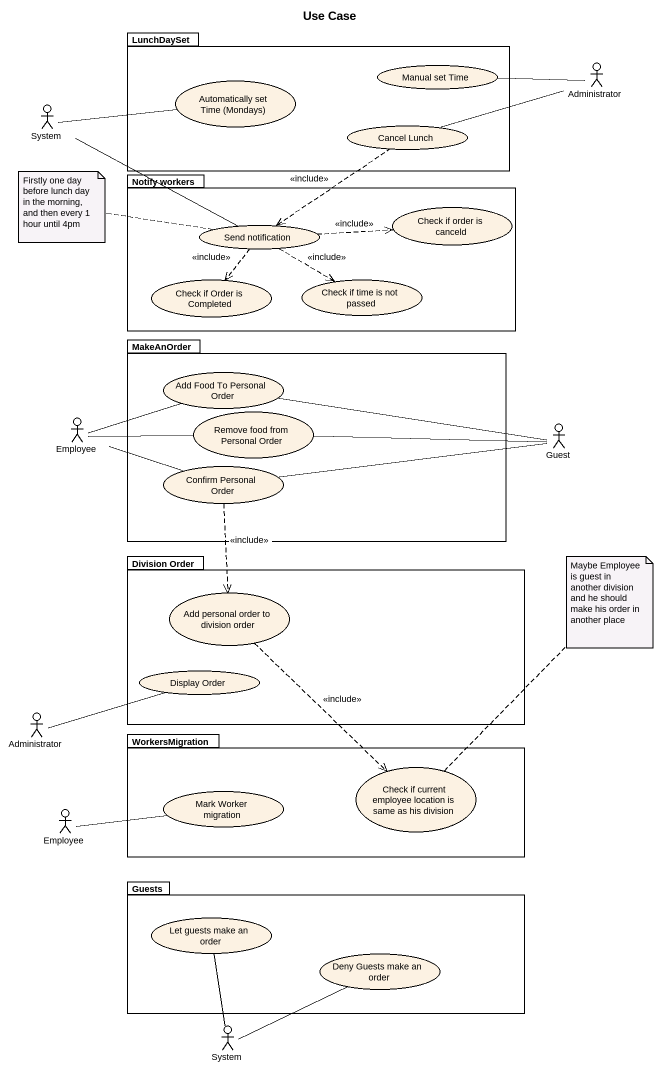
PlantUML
@startuml
title Use Case
package LunchDaySet {
  usecase "Automatically set Time (Mondays)" as Automatically_set_Time
  usecase "Manual set Time" as Manual_set_Time
  usecase "Cancel Lunch" as Cancel_Lunch
}
actor Administrator
actor System
package "Notify workers" as Notify_workers {
  usecase "Send notification" as Send_notification
  usecase "Check if order is canceld" as Check_if_order_is_canceld
  usecase "Check if Order is Completed" as Check_if_Order_is_Completed
  usecase "Check if time is not passed" as Check_if_time_is_not_passed
}
package MakeAnOrder {
  usecase "Add Food To Personal Order" as Add_Food_To_Personal_Order
  usecase "Remove food from Personal Order" as Remove_food_from_Personal
  usecase "Confirm Personal Order" as Confirm_Personal_Order
}
actor Employee
actor Guest
package "Division Order" as Division_Order {
  usecase "Add personal order to division order" as Add_personal_order_to
  usecase "Display Order" as Display_Order
}
actor "Administrator" as Administrator_2
package WorkersMigration {
  usecase "Check if current employee location is same as his division" as Check_if_current_employee
  usecase "Mark Worker migration" as Mark_Worker_migration
}
actor "Employee" as Employee_2
package Guests {
  usecase "Let guests make an order" as Let_guests_make_an_order
  usecase "Deny Guests make an order" as Deny_Guests_make_an_order
}
actor "System" as System_2
Administrator -left- Manual_set_Time
Administrator -left- Cancel_Lunch
System -right- Automatically_set_Time
System -right- Send_notification
Cancel_Lunch ..> Send_notification : <<include>>
Send_notification .right.> Check_if_order_is_canceld : <<include>>
Send_notification ..> Check_if_Order_is_Completed : <<include>>
Send_notification .right.> Check_if_time_is_not_passed : <<include>>
Employee -right- Add_Food_To_Personal_Order
Employee -right- Remove_food_from_Personal
Employee -right- Confirm_Personal_Order
Guest -left- Add_Food_To_Personal_Order
Guest -left- Remove_food_from_Personal
Guest -left- Confirm_Personal_Order
Confirm_Personal_Order ..> Add_personal_order_to : <<include>>
Add_personal_order_to ..> Check_if_current_employee : <<include>>
Administrator_2 -right- Display_Order
Employee_2 -right- Mark_Worker_migration
System_2 -up- Let_guests_make_an_order
System_2 -right- Deny_Guests_make_an_order
note left of Send_notification : Firstly one day before lunch day in the morning, and then every 1 hour until 4pm
note top of Check_if_current_employee : Maybe Employee is guest in another division and he should make his order in another place
@enduml
